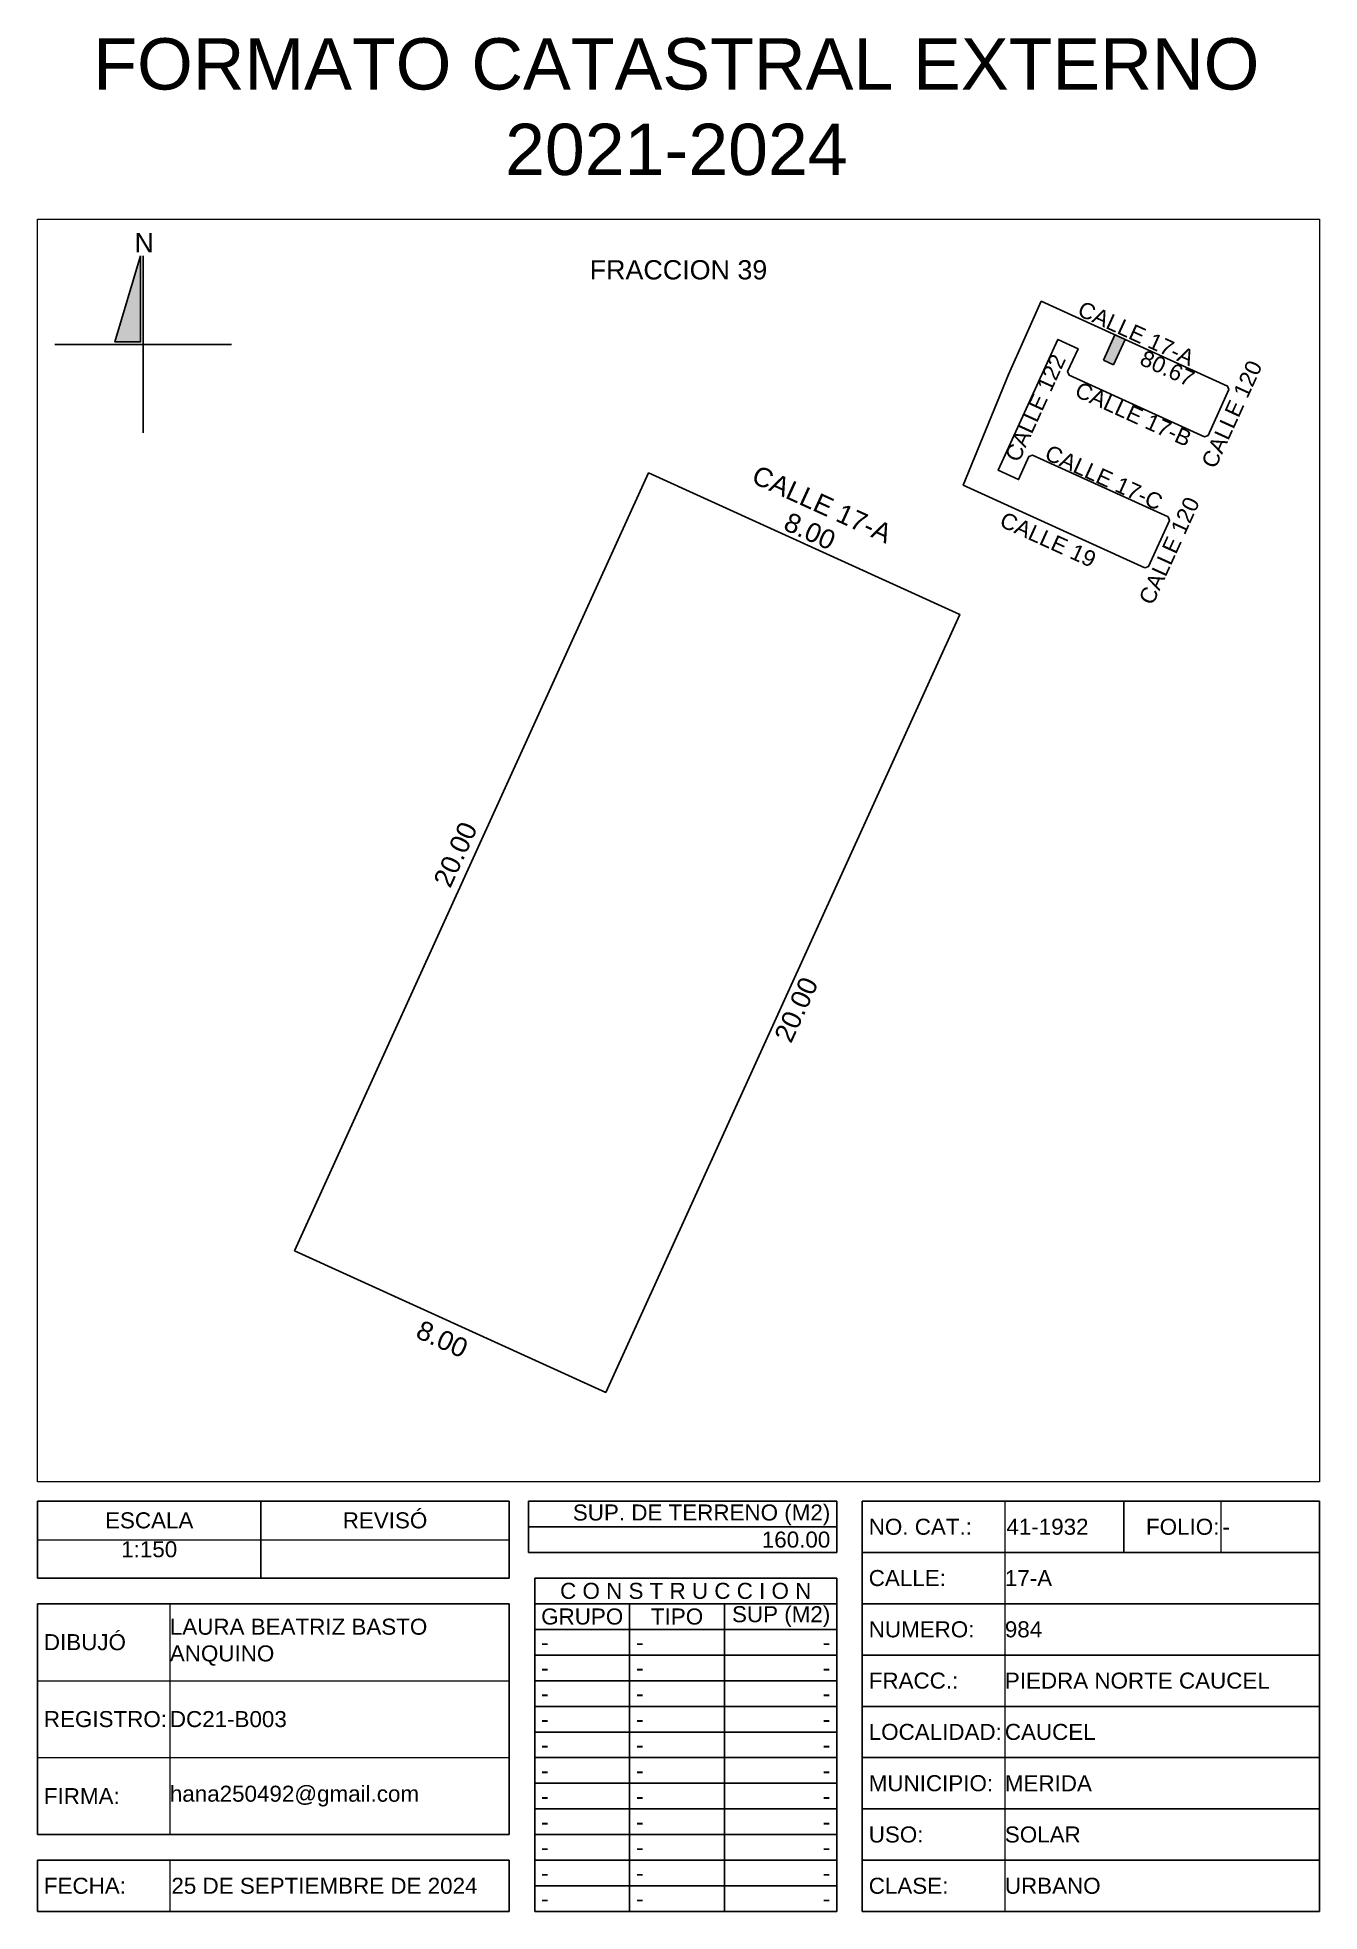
# Model space of a CAD drawing. Header units: inches. Extents: x 163.5 to 193.5, y 30.1 to 74.
import ezdxf

# ---------------------------------------------------------------- set-up
doc = ezdxf.new("R2010")
doc.units = ezdxf.units.IN
doc.header["$MEASUREMENT"] = 0
doc.layers.add('_DIV LOTES', color=7, linetype='Continuous')
doc.styles.add('Formato', font='arial.ttf')
doc.styles.add('Localizacion', font='arial.ttf')
doc.styles.get("Standard").update_dxf_attribs({"font": 'arial.ttf'})
doc.styles.add('Terreno', font='arial.ttf')
doc.dimstyles.new('T-100', dxfattribs={"dimscale": 0, "dimtxt": 0.45, "dimasz": 0.18, "dimexe": 0.18, "dimexo": 0.0625, "dimgap": 0.0905, "dimtad": 0, "dimzin": 1, "dimdsep": 46, "dimtxsty": 'Terreno', "dimblk": 'NONE', "dimcen": 0, "dimse1": 1, "dimse2": 1, "dimsd1": 1, "dimsd2": 1, "dimclrt": 256, "dimadec": 0, "dimazin": 0, "dimtfac": 1, "dimtix": 1, "dimtofl": 0, "dimtmove": 2, "dimatfit": 3, "dimldrblk": 'NONE', "dimfxl": 1, "dimtolj": 1, "dimarcsym": 0})
doc.dimstyles.new('U-100', dxfattribs={"dimscale": 0, "dimtxt": 0.375, "dimasz": 0.18, "dimexe": 0.18, "dimexo": 0.0625, "dimgap": 0.0905, "dimtad": 0, "dimzin": 1, "dimdsep": 46, "dimtxsty": 'Terreno', "dimblk": 'NONE', "dimcen": 0, "dimse1": 1, "dimse2": 1, "dimsd1": 1, "dimsd2": 1, "dimclrt": 256, "dimadec": 0, "dimazin": 0, "dimtfac": 1, "dimtix": 1, "dimtofl": 0, "dimtmove": 2, "dimatfit": 3, "dimldrblk": 'NONE', "dimfxl": 1, "dimtolj": 1, "dimarcsym": 0})

# ---------------------------------------------------------------- blocks, each defined once
blk = doc.blocks.new('*T4')
at = {"color": 0, "linetype": 'ByBlock', "lineweight": -2, "transparency": 16777216}
for p, q in [((0, 0), (11.036, 0)), ((0, 0), (0, -1.8)), ((5.23, 0), (5.23, -1.8)), ((11.036, 0), (11.036, -1.8)), ((0, -1.8), (11.036, -1.8))]:
    blk.add_line(p, q, dxfattribs=at)
at = {"layer": 'Defpoints', "color": 8, "linetype": 'ByBlock', "lineweight": 0, "transparency": 16777216}
blk.add_line((0, -0.9), (11.036, -0.9), dxfattribs=at)
at = {"color": 0, "lineweight": 18, "transparency": 16777216, "char_height": 0.375}
for s, insert, width, attachment_point in [('{\\C256;ESCALA}', (2.615, -0.45), 5.15762, 5), ('REVISÓ', (8.133, -0.45), 5.73486, 5), ('1:150', (2.615, -0.936), 5.15762, 2)]:
    blk.add_mtext(s, dxfattribs=dict(at, insert=insert, width=width, attachment_point=attachment_point))
blk = doc.blocks.new('*T5')
at = {"color": 0, "lineweight": -2, "transparency": 16777216}
for p, q in [((0, 0), (7.21, 0)), ((0, 0), (0, -0.6)), ((7.21, 0), (7.21, -0.6)), ((0, -0.6), (7.21, -0.6))]:
    blk.add_line(p, q, dxfattribs=at)
at = {"color": 0, "lineweight": 18, "transparency": 16777216, "insert": (7.06, -0.3), "char_height": 0.375, "width": 6.90975, "attachment_point": 6}
blk.add_mtext('160.00', dxfattribs=at)
blk = doc.blocks.new('*T6')
at = {"color": 0, "lineweight": -2, "transparency": 16777216}
for p, q in [((0, 0), (7.21, 0)), ((0, 0), (0, -0.6)), ((7.21, 0), (7.21, -0.6)), ((0, -0.6), (7.21, -0.6))]:
    blk.add_line(p, q, dxfattribs=at)
at = {"color": 0, "lineweight": 18, "transparency": 16777216, "insert": (7.06, -0.564), "char_height": 0.375, "width": 6.90975, "attachment_point": 9}
blk.add_mtext('{\\C256;  SUP. DE TERRENO (M2)   }', dxfattribs=at)
blk = doc.blocks.new('*T7')
at = {"color": 0, "lineweight": -2, "transparency": 16777216}
for p, q in [((0, 0), (3.336, 0)), ((0, 0), (0, -9.6)), ((0, -1.2), (3.336, -1.2)), ((0, -2.4), (3.336, -2.4)), ((0, -3.6), (3.336, -3.6)), ((0, -4.8), (3.336, -4.8)), ((0, -6), (3.336, -6)), ((0, -7.2), (3.336, -7.2)), ((0, -8.4), (3.336, -8.4)), ((0, -9.6), (3.336, -9.6))]:
    blk.add_line(p, q, dxfattribs=at)
at = {"layer": 'Defpoints', "color": 8, "linetype": 'ByBlock', "lineweight": 0, "transparency": 16777216}
blk.add_line((3.336, 0), (3.336, -9.6), dxfattribs=at)
at = {"color": 0, "lineweight": 18, "transparency": 16777216, "char_height": 0.375, "width": 3.03551, "attachment_point": 4, "style": 'Formato'}
for s, insert in [('NO. CAT.:', (0.15, -0.6)), ('CALLE:', (0.15, -1.8)), ('NUMERO:', (0.15, -3)), ('FRACC.:', (0.15, -4.2)), ('LOCALIDAD:', (0.15, -5.4)), ('MUNICIPIO:', (0.15, -6.6)), ('CLASE:', (0.15, -9))]:
    blk.add_mtext(s, dxfattribs=dict(at, insert=insert))
at = {"color": 0, "lineweight": 18, "transparency": 16777216, "insert": (0.15, -7.8), "char_height": 0.375, "width": 3.03551, "attachment_point": 4}
blk.add_mtext('USO:', dxfattribs=at)
blk = doc.blocks.new('*T8')
at = {"color": 0, "lineweight": -2, "transparency": 16777216}
for p, q in [((0, 0), (7.363, 0)), ((7.363, 0), (7.363, -8.4)), ((0, -1.2), (7.363, -1.2)), ((0, -2.4), (7.363, -2.4)), ((0, -3.6), (7.363, -3.6)), ((0, -4.8), (7.363, -4.8)), ((0, -6), (7.363, -6)), ((0, -7.2), (7.363, -7.2)), ((0, -8.4), (7.363, -8.4))]:
    blk.add_line(p, q, dxfattribs=at)
at = {"layer": 'Defpoints', "color": 8, "linetype": 'ByBlock', "lineweight": 0, "transparency": 16777216}
blk.add_line((0, 0), (0, -8.4), dxfattribs=at)
at = {"color": 0, "lineweight": 18, "transparency": 16777216, "char_height": 0.375, "width": 7.363, "attachment_point": 4}
for s, insert in [('17-A', (0, -0.6)), ('984', (0, -1.8)), ('PIEDRA NORTE CAUCEL', (0, -3)), ('CAUCEL', (0, -4.2)), ('MERIDA', (0, -5.4)), ('SOLAR', (0, -6.6)), ('URBANO', (0, -7.8))]:
    blk.add_mtext(s, dxfattribs=dict(at, insert=insert))
blk = doc.blocks.new('*T9')
at = {"color": 0, "lineweight": -2, "transparency": 16777216}
for p, q in [((0, 0), (2.782, 0)), ((2.782, 0), (2.782, -1.2)), ((0, -1.2), (2.782, -1.2))]:
    blk.add_line(p, q, dxfattribs=at)
at = {"layer": 'Defpoints', "color": 8, "linetype": 'ByBlock', "lineweight": 0, "transparency": 16777216}
blk.add_line((0, 0), (0, -1.2), dxfattribs=at)
at = {"color": 0, "lineweight": 18, "transparency": 16777216, "insert": (0.036, -0.6), "char_height": 0.375, "width": 2.7103, "attachment_point": 4}
blk.add_mtext('41-1932', dxfattribs=at)
blk = doc.blocks.new('*T10')
at = {"color": 0, "lineweight": -2, "transparency": 16777216}
for p, q in [((0, 0), (2.273, 0)), ((0, 0), (0, -1.2)), ((0, -1.2), (2.273, -1.2))]:
    blk.add_line(p, q, dxfattribs=at)
at = {"layer": 'Defpoints', "color": 8, "linetype": 'ByBlock', "lineweight": 0, "transparency": 16777216}
blk.add_line((2.273, 0), (2.273, -1.2), dxfattribs=at)
at = {"color": 0, "lineweight": 18, "transparency": 16777216, "insert": (2.237, -0.6), "char_height": 0.375, "width": 2.2007, "attachment_point": 6}
blk.add_mtext(' FOLIO:', dxfattribs=at)
blk = doc.blocks.new('*T11')
at = {"color": 0, "lineweight": -2, "transparency": 16777216}
for p, q in [((0, 0), (2.308, 0)), ((2.308, 0), (2.308, -1.2)), ((0, -1.2), (2.308, -1.2))]:
    blk.add_line(p, q, dxfattribs=at)
at = {"layer": 'Defpoints', "color": 8, "linetype": 'ByBlock', "lineweight": 0, "transparency": 16777216}
blk.add_line((0, 0), (0, -1.2), dxfattribs=at)
at = {"color": 0, "lineweight": 18, "transparency": 16777216, "insert": (0.036, -0.6), "char_height": 0.375, "width": 2.236, "attachment_point": 4}
blk.add_mtext('-', dxfattribs=at)
blk = doc.blocks.new('*T12')
at = {"color": 0, "lineweight": -2, "transparency": 16777216}
for p, q in [((0, 0), (3.098, 0)), ((0, 0), (0, -1.2)), ((0, -1.2), (3.098, -1.2))]:
    blk.add_line(p, q, dxfattribs=at)
at = {"layer": 'Defpoints', "color": 8, "linetype": 'ByBlock', "lineweight": 0, "transparency": 16777216}
blk.add_line((3.098, 0), (3.098, -1.2), dxfattribs=at)
at = {"color": 0, "lineweight": 18, "transparency": 16777216, "insert": (0.15, -0.6), "char_height": 0.375, "width": 2.79829, "attachment_point": 4}
blk.add_mtext('{\\C256;FECHA:}', dxfattribs=at)
blk = doc.blocks.new('*T13')
at = {"color": 0, "lineweight": -2, "transparency": 16777216}
for p, q in [((0, 0), (7.938, 0)), ((7.938, 0), (7.938, -1.2)), ((0, -1.2), (7.938, -1.2))]:
    blk.add_line(p, q, dxfattribs=at)
at = {"layer": 'Defpoints', "color": 8, "linetype": 'ByBlock', "lineweight": 0, "transparency": 16777216}
blk.add_line((0, 0), (0, -1.2), dxfattribs=at)
at = {"color": 0, "lineweight": 18, "transparency": 16777216, "insert": (0.036, -0.6), "char_height": 0.375, "width": 7.86619, "attachment_point": 4}
blk.add_mtext('{\\C256;25 DE SEPTIEMBRE DE 2024}', dxfattribs=at)
blk = doc.blocks.new('*T14')
at = {"color": 0, "lineweight": -2, "transparency": 16777216}
for p, q in [((0, 0), (7.065, 0)), ((0, 0), (0, -7.8)), ((7.065, 0), (7.065, -7.8)), ((0, -0.6), (7.065, -0.6)), ((2.22, -0.6), (2.22, -7.8)), ((4.44, -0.6), (4.44, -7.8)), ((0, -1.2), (7.065, -1.2)), ((0, -1.8), (7.065, -1.8)), ((0, -2.4), (7.065, -2.4)), ((0, -3), (7.065, -3)), ((0, -3.6), (7.065, -3.6)), ((0, -4.2), (7.065, -4.2)), ((0, -4.8), (7.065, -4.8)), ((0, -5.4), (7.065, -5.4)), ((0, -6), (7.065, -6)), ((0, -6.6), (7.065, -6.6)), ((0, -7.2), (7.065, -7.2)), ((0, -7.8), (7.065, -7.8))]:
    blk.add_line(p, q, dxfattribs=at)
at = {"color": 0, "lineweight": 18, "transparency": 16777216, "char_height": 0.375}
for s, insert, width, attachment_point in [('{\\C256;C O N S T R U C C I O N}', (3.532, -0.3), 7.065, 5), ('GRUPO', (1.11, -0.9), 2.22, 5), ('TIPO', (3.33, -0.9), 2.22, 5), ('SUP (M2)', (6.915, -0.9), 2.325, 6), ('-', (0.15, -1.5), 1.92, 4), ('-', (2.37, -1.5), 1.92, 4), ('-', (0.15, -2.1), 1.92, 4), ('-', (2.37, -2.1), 1.92, 4), ('-', (0.15, -2.7), 1.92, 4), ('-', (2.37, -2.7), 1.92, 4), ('-', (0.15, -3.3), 1.92, 4), ('-', (2.37, -3.3), 1.92, 4), ('-', (0.15, -3.9), 1.92, 4), ('-', (2.37, -3.9), 1.92, 4), ('-', (0.15, -4.5), 1.92, 4), ('-', (2.37, -4.5), 1.92, 4), ('-', (0.15, -5.1), 1.92, 4), ('-', (2.37, -5.1), 1.92, 4), ('-', (0.15, -5.7), 1.92, 4), ('-', (2.37, -5.7), 1.92, 4), ('-', (0.15, -6.3), 1.92, 4), ('-', (2.37, -6.3), 1.92, 4), ('-', (0.15, -6.9), 1.92, 4), ('-', (2.37, -6.9), 1.92, 4), ('-', (0.15, -7.5), 1.92, 4), ('-', (2.37, -7.5), 1.92, 4), ('-', (6.915, -7.5), 2.325, 6)]:
    blk.add_mtext(s, dxfattribs=dict(at, insert=insert, width=width, attachment_point=attachment_point))
at = {"color": 0, "lineweight": 18, "transparency": 16777216, "char_height": 0.375, "width": 2.325, "attachment_point": 6, "style": 'Formato'}
for insert in [(6.915, -1.5), (6.915, -2.1), (6.915, -2.7), (6.915, -3.3), (6.915, -3.9), (6.915, -4.5), (6.915, -5.1), (6.915, -5.7), (6.915, -6.3), (6.915, -6.9)]:
    blk.add_mtext('-', dxfattribs=dict(at, insert=insert))
blk = doc.blocks.new('*T15')
at = {"color": 0, "lineweight": -2, "transparency": 16777216}
for p, q in [((0, 0), (11.036, 0)), ((0, 0), (0, -5.4)), ((11.036, 0), (11.036, -5.4)), ((0, -5.4), (11.036, -5.4))]:
    blk.add_line(p, q, dxfattribs=at)
at = {"layer": 'Defpoints', "color": 8, "linetype": 'ByBlock', "lineweight": 0, "transparency": 16777216}
for p, q in [((3.098, 0), (3.098, -5.4)), ((0, -1.8), (11.036, -1.8)), ((0, -3.6), (11.036, -3.6))]:
    blk.add_line(p, q, dxfattribs=at)
at = {"color": 0, "lineweight": 18, "transparency": 16777216, "char_height": 0.375, "width": 7.93819, "attachment_point": 4, "style": 'Formato'}
for s, insert in [('LAURA BEATRIZ BASTO ANQUINO', (3.098, -0.9)), ('DC21-B003', (3.098, -2.7)), ('hana250492@gmail.com', (3.098, -4.5))]:
    blk.add_mtext(s, dxfattribs=dict(at, insert=insert))
at = {"color": 0, "lineweight": 18, "transparency": 16777216, "char_height": 0.375, "width": 2.79829, "attachment_point": 4}
for s, insert in [('DIBUJÓ', (0.15, -0.9)), ('REGISTRO:', (0.15, -2.7)), ('FIRMA:', (0.15, -4.5))]:
    blk.add_mtext(s, dxfattribs=dict(at, insert=insert))
blk = doc.blocks.new('Norte')
blk.add_hatch(color=256).paths.add_polyline_path([(2254.291, 2179.168), (2254.691, 2179.168), (2254.691, 2180.508)])
for p, q in [((2254.731, 2180.508), (2254.731, 2177.748)), ((2253.351, 2179.128), (2256.111, 2179.128))]:
    blk.add_line(p, q)
blk.add_lwpolyline([(2254.691, 2180.508), (2254.291, 2179.168), (2254.691, 2179.168)], close=True)
at = {"insert": (2254.595, 2180.866), "char_height": 0.3, "width": 0.27128, "attachment_point": 1, "style": 'Localizacion'}
blk.add_mtext('N', dxfattribs=at)
blk = doc.blocks.new('*D20')
at = {"layer": 'Defpoints', "color": 0, "transparency": 16777216}
for p in [(187.188, 68.214), (187.007, 67.815), (191.367, 65.831)]:
    blk.add_point(p, dxfattribs=at)
at = {"transparency": 16777216, "insert": (189.228, 67.061), "char_height": 0.375, "attachment_point": 5, "rotation": 335.528, "style": 'Terreno'}
blk.add_mtext('\\A1;CALLE 17-A', dxfattribs=at)
blk = doc.blocks.new('_None')
blk = doc.blocks.new('*D21')
at = {"layer": 'Defpoints', "color": 0, "transparency": 16777216}
for p in [(185.182, 63.513), (189.432, 61.579), (189.291, 61.269)]:
    blk.add_point(p, dxfattribs=at)
at = {"transparency": 16777216, "insert": (187.166, 62.236), "char_height": 0.375, "attachment_point": 5, "rotation": 335.528, "style": 'Terreno'}
blk.add_mtext('\\A1;CALLE 19', dxfattribs=at)
blk = doc.blocks.new('*D22')
at = {"layer": 'Defpoints', "color": 0, "transparency": 16777216}
for p in [(190.005, 62.684), (190.193, 62.598), (189.517, 61.61)]:
    blk.add_point(p, dxfattribs=at)
at = {"transparency": 16777216, "insert": (190.002, 61.978), "char_height": 0.375, "attachment_point": 5, "rotation": 65.528, "style": 'Terreno'}
blk.add_mtext('\\A1;CALLE 120', dxfattribs=at)
blk = doc.blocks.new('*D23')
at = {"layer": 'Defpoints', "color": 0, "transparency": 16777216}
for p in [(186.804, 64.211), (186.874, 64.365), (189.973, 62.768)]:
    blk.add_point(p, dxfattribs=at)
at = {"transparency": 16777216, "insert": (188.472, 63.69), "char_height": 0.375, "attachment_point": 5, "rotation": 335.528, "style": 'Terreno'}
blk.add_mtext('\\A1;CALLE 17-C', dxfattribs=at)
blk = doc.blocks.new('*D24')
at = {"layer": 'Defpoints', "color": 0, "transparency": 16777216}
for p in [(187.393, 66.921), (187.517, 66.865), (186, 63.859)]:
    blk.add_point(p, dxfattribs=at)
at = {"transparency": 16777216, "insert": (186.869, 65.321), "char_height": 0.375, "attachment_point": 5, "rotation": 65.528, "style": 'Terreno'}
blk.add_mtext('\\A1;CALLE 122', dxfattribs=at)
blk = doc.blocks.new('*D25')
at = {"layer": 'Defpoints', "color": 0, "transparency": 16777216}
for p in [(187.657, 66.084), (190.765, 64.508), (190.826, 64.641)]:
    blk.add_point(p, dxfattribs=at)
at = {"transparency": 16777216, "insert": (189.163, 65.171), "char_height": 0.375, "attachment_point": 5, "rotation": 335.528, "style": 'Terreno'}
blk.add_mtext('\\A1;CALLE 17-B', dxfattribs=at)
blk = doc.blocks.new('*D26')
at = {"layer": 'Defpoints', "color": 0, "transparency": 16777216}
for p in [(187.542, 67.572), (191.367, 65.831), (191.269, 65.614)]:
    blk.add_point(p, dxfattribs=at)
at = {"transparency": 16777216, "insert": (189.956, 66.242), "char_height": 0.375, "attachment_point": 5, "rotation": 335.528, "style": 'Terreno'}
blk.add_mtext('\\A1;80.67', dxfattribs=at)
blk = doc.blocks.new('*D27')
at = {"layer": 'Defpoints', "color": 0, "transparency": 16777216}
for p in [(177.819, 63.8), (169.157, 45.768), (169.534, 45.597)]:
    blk.add_point(p, dxfattribs=at)
at = {"transparency": 16777216, "insert": (173.3, 54.87), "char_height": 0.45, "attachment_point": 5, "rotation": 65.528, "style": 'Terreno'}
blk.add_mtext('\\A1;20.00', dxfattribs=at)
blk = doc.blocks.new('*D28')
at = {"layer": 'Defpoints', "color": 0, "transparency": 16777216}
for p in [(185.1, 60.486), (185.417, 60.341), (176.815, 42.283)]:
    blk.add_point(p, dxfattribs=at)
at = {"transparency": 16777216, "insert": (181.275, 51.24), "char_height": 0.45, "attachment_point": 5, "rotation": 65.528, "style": 'Terreno'}
blk.add_mtext('\\A1;20.00', dxfattribs=at)
blk = doc.blocks.new('*D29')
at = {"layer": 'Defpoints', "color": 0, "transparency": 16777216}
for p in [(177.951, 64.091), (177.819, 63.8), (185.1, 60.486)]:
    blk.add_point(p, dxfattribs=at)
at = {"transparency": 16777216, "insert": (181.592, 62.434), "char_height": 0.45, "attachment_point": 5, "rotation": 335.528, "style": 'Terreno'}
blk.add_mtext('\\A1;8.00', dxfattribs=at)
blk = doc.blocks.new('*D30')
at = {"layer": 'Defpoints', "color": 0, "transparency": 16777216}
for p in [(178.237, 64.72), (177.819, 63.8), (185.1, 60.486)]:
    blk.add_point(p, dxfattribs=at)
at = {"transparency": 16777216, "insert": (181.878, 63.063), "char_height": 0.45, "attachment_point": 5, "rotation": 335.528, "style": 'Terreno'}
blk.add_mtext('\\A1;CALLE 17-A', dxfattribs=at)
blk = doc.blocks.new('*D31')
at = {"layer": 'Defpoints', "color": 0, "transparency": 16777216}
for p in [(169.534, 45.597), (176.815, 42.283), (176.629, 41.874)]:
    blk.add_point(p, dxfattribs=at)
at = {"transparency": 16777216, "insert": (172.988, 43.531), "char_height": 0.45, "attachment_point": 5, "rotation": 335.528, "style": 'Terreno'}
blk.add_mtext('\\A1;8.00', dxfattribs=at)
blk = doc.blocks.new('*D34')
at = {"layer": 'Defpoints', "color": 0, "transparency": 16777216}
for p in [(163.518, 69.739), (193.518, 69.739), (193.518, 68.547)]:
    blk.add_point(p, dxfattribs=at)
at = {"transparency": 16777216, "insert": (178.518, 68.547), "char_height": 0.45, "attachment_point": 5, "style": 'Terreno'}
blk.add_mtext('\\A1;FRACCION 39', dxfattribs=at)
blk = doc.blocks.new('*D37')
at = {"layer": 'Defpoints', "color": 0, "transparency": 16777216}
for p in [(191.524, 65.793), (191.712, 65.707), (191.035, 64.72)]:
    blk.add_point(p, dxfattribs=at)
at = {"transparency": 16777216, "insert": (191.467, 65.171), "char_height": 0.375, "attachment_point": 5, "rotation": 65.528, "style": 'Terreno'}
blk.add_mtext('\\A1;CALLE 120', dxfattribs=at)

msp = doc.modelspace()

# ---------------------------------------------------------------- hatches: boundary and pattern name
h = msp.add_hatch(color=256)
h.dxf.hatch_style = 1
h.paths.add_polyline_path([(188.46, 66.436), (188.698, 66.328), (188.969, 66.922), (188.731, 67.03)])

# ---------------------------------------------------------------- linework, layer by layer
at = {"lineweight": 18}
msp.add_lwpolyline([(163.518, 69.739), (193.518, 69.739), (193.518, 40.189), (163.518, 40.189)], close=True, dxfattribs=at)
msp.add_lwpolyline([(188.46, 66.436), (188.698, 66.328)])
at = {"layer": '_DIV LOTES'}
for p, q in [((188.731, 67.03), (188.46, 66.436)), ((188.969, 66.922), (188.698, 66.328))]:
    msp.add_line(p, q, dxfattribs=at)
for points in [[(189.432, 61.579), (189.517, 61.61), (190.005, 62.684), (189.973, 62.768), (186.804, 64.211), (186.72, 64.179), (186.475, 63.642), (186, 63.859), (187.393, 66.921), (187.869, 66.705), (187.625, 66.168), (187.657, 66.084), (190.826, 64.641), (190.91, 64.673), (191.399, 65.746), (191.367, 65.831), (187.007, 67.815), (186.244, 66.098), (185.182, 63.513), (189.432, 61.579)], [(169.534, 45.597), (176.815, 42.283), (185.1, 60.486), (177.819, 63.8), (169.534, 45.597)]]:
    msp.add_lwpolyline(points, dxfattribs=at)

# ---------------------------------------------------------------- block references
at = {"lineweight": 25, "xscale": 1.5, "yscale": 1.5, "zscale": 1.5}
msp.add_blockref('Norte', (-3216.104, -3201.888), dxfattribs=at)
for name, p in [('*T4', (163.518, 39.739)), ('*T6', (175.01, 39.739)), ('*T7', (182.82, 39.739)), ('*T9', (186.155, 39.739)), ('*T10', (188.938, 39.739)), ('*T11', (191.21, 39.739)), ('*T5', (175.01, 39.139)), ('*T8', (186.155, 38.539)), ('*T14', (175.155, 37.939)), ('*T15', (163.518, 37.339)), ('*T12', (163.518, 31.339)), ('*T13', (166.617, 31.339))]:
    msp.add_blockref(name, p)

# ---------------------------------------------------------------- texts
at = {"lineweight": 18, "insert": (178.468, 72.36), "char_height": 1.2, "width": 31.23058, "attachment_point": 5, "style": 'Formato'}
msp.add_mtext('\\A1;FORMATO CATASTRAL EXTERNO 2021-2024', dxfattribs=at)

# ---------------------------------------------------------------- dimensions: what is measured, and where the dimension line sits
dim = msp.add_linear_dim(base=(193.518, 68.547), p1=(163.518, 69.739), p2=(193.518, 69.739), text='FRACCION 39', dimstyle='T-100', override={"dimscale": 1})
dim.commit()
dim.dimension.update_dxf_attribs({"geometry": '*D34', "text_midpoint": (178.518, 68.547)})
for base, p1, p2, angle, text, picture, middle in [((187.188, 68.214), (191.367, 65.831), (187.007, 67.815), 155.528, 'CALLE 17-A', '*D20', (189.228, 67.061)), ((191.269, 65.614), (187.542, 67.572), (191.367, 65.831), 335.528, '80.67', '*D26', (189.956, 66.242)), ((187.517, 66.865), (186, 63.859), (187.393, 66.921), 65.528, 'CALLE 122', '*D24', (186.869, 65.321)), ((190.765, 64.508), (187.657, 66.084), (190.826, 64.641), 335.528, 'CALLE 17-B', '*D25', (189.163, 65.171)), ((186.874, 64.365), (189.973, 62.768), (186.804, 64.211), 155.528, 'CALLE 17-C', '*D23', (188.472, 63.69)), ((190.193, 62.598), (189.517, 61.61), (190.005, 62.684), 65.528, 'CALLE 120', '*D22', (190.002, 61.978))]:
    dim = msp.add_linear_dim(base=base, p1=p1, p2=p2, angle=angle, text=text, dimstyle='U-100', override={"dimscale": 1})
    dim.commit()
    dim.dimension.update_dxf_attribs({"geometry": picture, "text_midpoint": middle, "dimtype": 161})
for p1, p2, distance, text, dimstyle, picture, middle in [((191.035, 64.72), (191.524, 65.793), -0.207, 'CALLE 120', 'U-100', '*D37', (191.467, 65.171)), ((185.1, 60.486), (177.819, 63.8), -1.011, 'CALLE 17-A', 'T-100', '*D30', (181.878, 63.063)), ((185.182, 63.513), (189.432, 61.579), -0.341, 'CALLE 19', 'U-100', '*D21', (187.166, 62.236))]:
    dim = msp.add_aligned_dim(p1=p1, p2=p2, distance=distance, text=text, dimstyle=dimstyle, override={"dimscale": 1})
    dim.commit()
    dim.dimension.update_dxf_attribs({"geometry": picture, "text_midpoint": middle})
for p1, p2, distance, picture, middle in [((185.1, 60.486), (177.819, 63.8), -0.32, '*D29', (181.592, 62.434)), ((177.819, 63.8), (169.534, 45.597), -0.413, '*D27', (173.3, 54.87)), ((176.815, 42.283), (185.1, 60.486), -0.349, '*D28', (181.275, 51.24)), ((169.534, 45.597), (176.815, 42.283), -0.449, '*D31', (172.988, 43.531))]:
    dim = msp.add_aligned_dim(p1=p1, p2=p2, distance=distance, dimstyle='T-100', override={"dimscale": 1})
    dim.commit()
    dim.dimension.update_dxf_attribs({"geometry": picture, "text_midpoint": middle})

doc.saveas('drawing.dxf')
